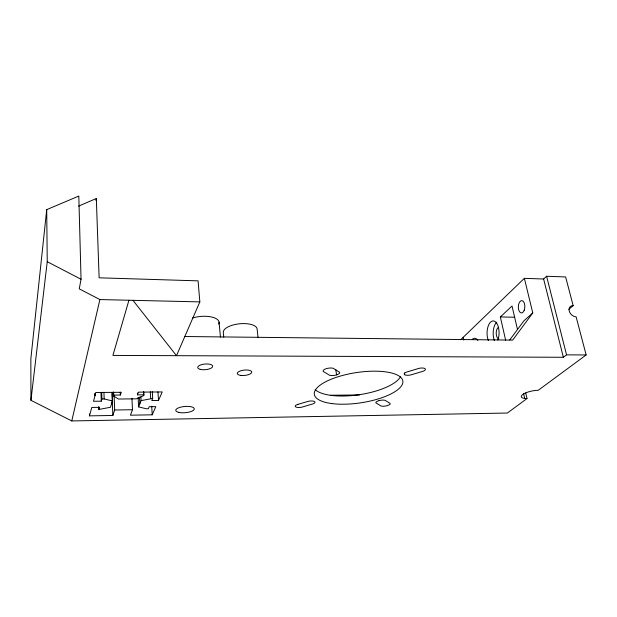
<?xml version="1.0" encoding="UTF-8"?>
<svg xmlns="http://www.w3.org/2000/svg" width="617" height="617" viewBox="0 0 617 617"><rect width="100%" height="100%" fill="white"/><g stroke="black" fill="none" stroke-linecap="round" stroke-linejoin="round"><path stroke-width="0.93" d="M78.529 206.147L96.321 198.512L99.129 277.812L198.08 280.851L199.839 301.89L99.9 299.561L79.254 288.856L81.043 279.262L78.814 196.059L46.707 209.649L30.85 358.77L30.935 400.302L71.757 420.941L507.375 413.035L527.011 398.543L525.715 392.929M30.935 400.302L47.239 261.685L46.707 209.649M95.967 200.402L96.321 198.512M71.757 420.941L99.9 299.561M94.964 393.746L94.856 395.674L95.728 392.505L121.294 392.289L120.369 395.034L113.729 395.096L113.466 395.898L118.41 399.029L136.596 398.829L143.715 395.605L143.877 391.934M114.106 395.636L114.685 409.997L112.849 415.472L89.473 415.858L91.786 407.444L99.46 407.336L98.836 409.457L110.458 407.282L112.502 400.957L112.163 392.343M95.026 395.667L93.483 401.274L101.273 401.189L101.921 398.975L101.689 392.296M128.938 300.24L112.911 355.415L563.367 357.282L566.56 354.852L586.15 354.952L576.108 316.791L575.376 316.776A6.347 4.72 46.2 0 1 569.26 311.061A6.347 4.72 46.2 0 1 572.507 305.616L573.17 305.639L565.627 276.956L546.593 276.254L543.623 279.015L524.373 278.329L460.637 339.782M144.031 394.811L137.498 394.872L138.532 392.142L162.225 391.934L158.5 400.472L151.805 400.549L152.7 398.428L152.306 391.71M131.93 398.32L132.485 409.734L130.411 415.187L152.214 414.825L155.8 406.626L149.214 406.711L148.358 408.747L146.391 408.778L138.617 406.896L138.123 397.317M138.617 406.896L141.092 400.626L140.884 396.793M199.839 301.89L176.501 355.677L132.956 300.332M524.373 278.329L532.772 312.95L512.658 340.098L184.761 336.52M509.735 339.921L524.01 320.717L532.772 312.95M505.632 340.245L500.348 316.945L512.025 306.032L517.47 329.355M568.797 309.31L573.17 305.639M586.15 354.952L538.279 390.276L535.502 390.445A11.584 3.478 -11.7 0 0 522.73 394.525A11.584 3.478 -11.7 0 0 524.72 398.435L527.011 398.543M141.092 400.626L152.7 398.428M114.685 409.997L132.485 409.734M330.666 395.25L359.526 394.949M101.921 398.975L104.18 398.952L112.502 400.957M500.348 316.945L514.539 317.231M47.239 261.685L81.043 279.262M404.737 374.75L404.305 374.326A5.607 1.944 -9.8 0 1 406.217 372.19L419.19 368.295A5.638 1.959 -10 0 1 425.013 368.634A5.638 1.959 -10 0 1 423.154 371.249L410.675 374.966A5.607 1.944 -9.8 0 1 404.737 374.75L404.343 372.946M546.593 276.254L566.56 354.852M543.623 279.015L563.367 357.282M523.648 393.754L524.72 398.435M463.182 337.337L463.737 340.029M335.802 369.598L336.558 374.874M258.076 337.73L257.135 329.193A16.998 6.957 -5.8 0 0 239.712 323.778A16.998 6.957 -5.8 0 0 223.308 332.463L223.755 337.229M219.066 322.159L220.446 337.121M157.975 391.888L158.5 400.472M151.72 406.187L152.214 414.825M150.293 391.726L150.679 398.451M143.506 391.772L143.715 395.605M139.496 397.117L139.843 403.788M137.398 392.944L137.498 394.872M120.246 392.165L120.369 395.034M113.613 392.219L113.729 395.096M113.32 392.073L113.466 395.898M111.985 393.7L112.849 415.472M111.399 402.222L111.469 404.15M103.941 392.281L104.18 398.952M100.972 392.543L101.273 401.189M98.743 406.588L98.836 409.457M94.794 393.746L94.856 395.674M89.419 413.945L89.473 415.858M488.348 340.599A12.055 6.023 -89.3 0 1 488.934 324.334A12.055 6.023 -89.3 0 1 497.071 323.809A12.055 6.023 -89.3 0 1 497.904 339.982M494.456 340.661A12.031 6.077 -89.3 0 1 496.716 322.174M498.837 338.864A5.846 2.954 -89.3 0 1 496.215 333.273A5.846 2.954 -89.3 0 1 498.706 327.288M472.321 339.281A11.623 5.592 -89.9 0 1 477.882 340.422M400.441 376.817A44.578 15.587 -8.6 0 1 359.379 394.687A44.578 15.587 -8.6 0 1 315.225 389.582M192.512 318.025A17.569 7.327 -4.7 0 1 211.739 317.03A17.569 7.327 -4.7 0 1 218.703 324.087M297.942 404.336L296.87 404.721A5.337 1.774 -7.4 0 0 295.859 406.989A5.337 1.774 -7.4 0 0 301.736 407.197L313.297 403.773A5.352 1.789 -7.6 0 0 314.392 401.482A5.352 1.789 -7.6 0 0 308.5 401.258L297.942 404.336M337.46 374.573L336.157 375.005A5.823 2.09 -8.1 0 1 329.401 375.19L323.215 371.411A5.885 2.136 -8 0 1 326.285 368.665A5.885 2.136 -8 0 1 333.28 368.303L339.689 372.352A5.823 2.09 -8.1 0 1 337.46 374.573M379.1 400.626L377.92 401.011A5.221 1.697 -9 0 0 375.892 402.878L381.098 406.04A5.175 1.666 -9.1 0 0 387.129 405.662A5.175 1.666 -9.1 0 0 390.137 403.449L385.162 400.34A5.221 1.697 -9 0 0 379.1 400.626M331.745 403.557A44.756 15.278 -8.6 0 0 402.546 383.789A44.756 15.278 -8.6 0 0 341.502 375.738A44.756 15.278 -8.6 0 0 331.745 403.557M240.992 375.452A7.296 2.692 -6.1 0 0 251.767 372.043A7.296 2.692 -6.1 0 0 240.761 370.786A7.296 2.692 -6.1 0 0 240.992 375.452M200.201 369.359A7.543 2.838 -5.1 0 0 212.572 366.876A7.543 2.838 -5.1 0 0 202.862 364.323A7.543 2.838 -5.1 0 0 200.201 369.359M524.242 310.181A6.193 3.262 -88.2 0 0 521.92 300.595A6.193 3.262 -88.2 0 0 518.612 309.549A6.193 3.262 -88.2 0 0 524.242 310.181M179.038 412.441A9.301 3.131 -4.9 0 0 194.154 409.457A9.301 3.131 -4.9 0 0 181.922 406.865A9.301 3.131 -4.9 0 0 179.038 412.441"/></g></svg>
